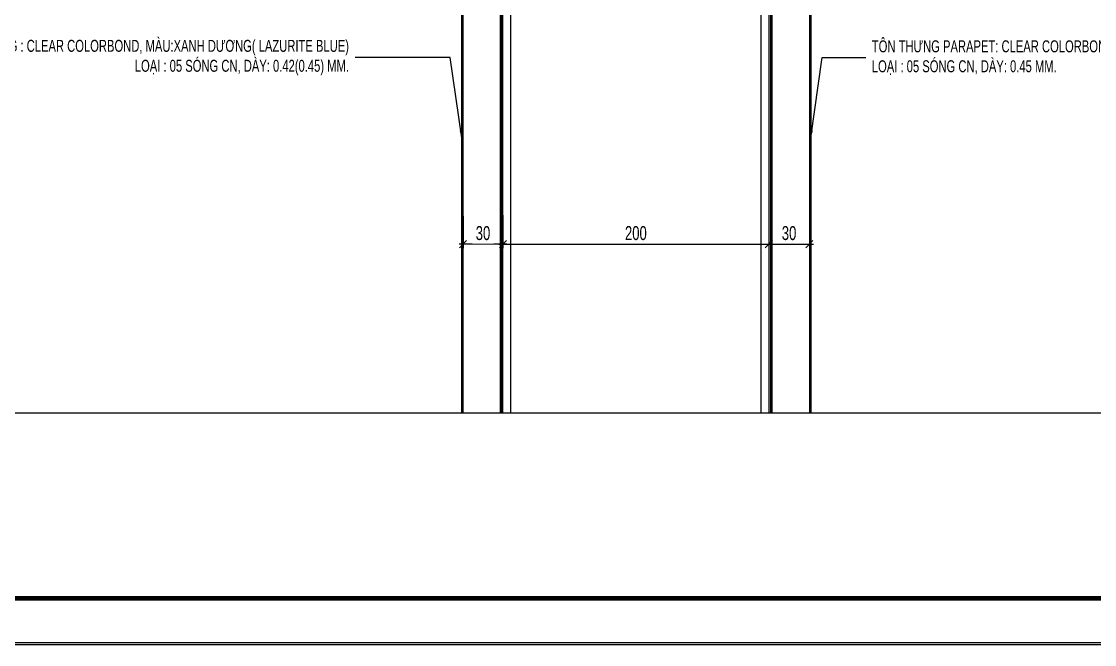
# Model space of a CAD drawing. Header units: inches. Extents: x 340055 to 349452, y -34649 to -30845.
# Drawn here: x 344314.1 to 344583.1, y -32778.4 to -32622.2 of the extents above; entities that cross this region are included whole.
import ezdxf

# ---------------------------------------------------------------- set-up
doc = ezdxf.new("R2010")
doc.units = ezdxf.units.IN
doc.header["$MEASUREMENT"] = 0
for name, color, linetype in [('2', 2, 'Continuous'), ('3', 3, 'Continuous'), ('NET IN', 3, 'Continuous')]:
    doc.layers.add(name, color=color, linetype=linetype)
doc.layers.add('TL-TIILE BLOCK A2$0$TL-TITLE BLOCK 1', color=7, linetype='Continuous', lineweight=50)
doc.styles.add('ST1H', font='vnshxh.shx', dxfattribs={"width": 0.7})
doc.dimstyles.new('3', dxfattribs={"dimtxt": 3.5, "dimasz": 1.8, "dimexe": 1, "dimexo": 0, "dimgap": 1, "dimtad": 1, "dimdec": 0, "dimlfac": 3, "dimzin": 0, "dimdsep": 46, "dimtxsty": 'ST1H', "dimblk": 'OBLIQUE', "dimcen": 1, "dimdle": 1, "dimclrd": 8, "dimclre": 8, "dimclrt": 3, "dimadec": 0, "dimazin": 0, "dimtfac": 1, "dimtdec": 0, "dimtix": 1, "dimtofl": 0, "dimtmove": 1, "dimatfit": 3, "dimfxl": 0, "dimtolj": 1, "dimtzin": 0, "dimlwd": -1, "dimlwe": -1, "dimarcsym": 0})

# ---------------------------------------------------------------- blocks, each defined once
blk = doc.blocks.new('_Oblique')
at = {"color": 0, "linetype": 'ByBlock', "lineweight": -2}
blk.add_line((-0.5, -0.5), (0.5, 0.5), dxfattribs=at)
blk = doc.blocks.new('*D549')
at = {"color": 8, "linetype": 'Continuous', "transparency": 16777216}
for p, q in [((344434.77, -32670.72), (344434.77, -32679)), ((344501.43, -32670.72), (344501.43, -32679)), ((344433.77, -32678), (344502.43, -32678))]:
    blk.add_line(p, q, dxfattribs=at)
at = {"layer": 'Defpoints', "color": 0, "transparency": 16777216}
for p in [(344434.77, -32670.72), (344501.43, -32670.72), (344501.43, -32678)]:
    blk.add_point(p, dxfattribs=at)
at = {"color": 8, "transparency": 16777216, "xscale": 1.8, "yscale": 1.8, "zscale": 1.8, "rotation": 180}
blk.add_blockref('_Oblique', (344434.77, -32678), dxfattribs=at)
at = {"color": 8, "transparency": 16777216, "xscale": 1.8, "yscale": 1.8, "zscale": 1.8}
blk.add_blockref('_Oblique', (344501.43, -32678), dxfattribs=at)
at = {"color": 3, "transparency": 16777216, "insert": (344468.1, -32675.25), "char_height": 3.5, "attachment_point": 5, "style": 'ST1H', "bg_fill": 3, "box_fill_scale": 1.25, "bg_fill_color": 256, "bg_fill_true_color": 13158600, "bg_fill_transparency": 0}
blk.add_mtext('\\A1;200', dxfattribs=at)
blk = doc.blocks.new('*D550')
at = {"color": 8, "linetype": 'Continuous', "transparency": 16777216}
for p, q in [((344501.43, -32670.72), (344501.43, -32679)), ((344511.59, -32672.07), (344511.59, -32679)), ((344500.43, -32678), (344512.59, -32678))]:
    blk.add_line(p, q, dxfattribs=at)
at = {"layer": 'Defpoints', "color": 0, "transparency": 16777216}
for p in [(344501.43, -32670.72), (344511.59, -32672.07), (344511.59, -32678)]:
    blk.add_point(p, dxfattribs=at)
at = {"color": 8, "transparency": 16777216, "xscale": 1.8, "yscale": 1.8, "zscale": 1.8, "rotation": 180}
blk.add_blockref('_Oblique', (344501.43, -32678), dxfattribs=at)
at = {"color": 8, "transparency": 16777216, "xscale": 1.8, "yscale": 1.8, "zscale": 1.8}
blk.add_blockref('_Oblique', (344511.59, -32678), dxfattribs=at)
at = {"color": 3, "transparency": 16777216, "insert": (344506.51, -32675.25), "char_height": 3.5, "attachment_point": 5, "style": 'ST1H', "bg_fill": 3, "box_fill_scale": 1.25, "bg_fill_color": 256, "bg_fill_true_color": 13158600, "bg_fill_transparency": 0}
blk.add_mtext('\\A1;30', dxfattribs=at)
blk = doc.blocks.new('*D551')
at = {"color": 8, "linetype": 'Continuous', "transparency": 16777216}
for p, q in [((344424.77, -32671), (344424.77, -32679)), ((344434.77, -32670.72), (344434.77, -32679)), ((344435.77, -32678), (344423.77, -32678))]:
    blk.add_line(p, q, dxfattribs=at)
at = {"layer": 'Defpoints', "color": 0, "transparency": 16777216}
for p in [(344424.77, -32671), (344434.77, -32670.72), (344424.77, -32678)]:
    blk.add_point(p, dxfattribs=at)
at = {"color": 8, "transparency": 16777216, "xscale": 1.8, "yscale": 1.8, "zscale": 1.8, "rotation": 180}
blk.add_blockref('_Oblique', (344424.77, -32678), dxfattribs=at)
at = {"color": 8, "transparency": 16777216, "xscale": 1.8, "yscale": 1.8, "zscale": 1.8}
blk.add_blockref('_Oblique', (344434.77, -32678), dxfattribs=at)
at = {"color": 3, "transparency": 16777216, "insert": (344429.77, -32675.25), "char_height": 3.5, "attachment_point": 5, "style": 'ST1H', "bg_fill": 3, "box_fill_scale": 1.25, "bg_fill_color": 256, "bg_fill_true_color": 13158600, "bg_fill_transparency": 0}
blk.add_mtext('\\A1;30', dxfattribs=at)
blk = doc.blocks.new('kt kien truc 1')
at = {"layer": 'Defpoints', "color": 8}
blk.add_lwpolyline([(0, 0), (594, 0), (594, 420), (0, 420)], close=True, dxfattribs=at)
at = {"layer": 'TL-TIILE BLOCK A2$0$TL-TITLE BLOCK 1', "const_width": 1}
blk.add_lwpolyline([(20, 10), (579, 10), (584, 15), (584, 405), (579, 410), (20, 410), (15, 405), (15, 15)], close=True, dxfattribs=at)

msp = doc.modelspace()

# ---------------------------------------------------------------- linework, layer by layer
at = {"color": 8}
msp.add_lwpolyline([(344195.9639, -32368.7455), (344765.3019, -32368.7455), (344765.3019, -32720.3253), (344195.9639, -32720.3253)], close=True, dxfattribs=at)
at = {"layer": '2'}
for p, q in [((344436.7653, -32720.3253), (344436.7653, -32525.7709)), ((344499.432, -32525.7709), (344499.432, -32720.3253))]:
    msp.add_line(p, q, dxfattribs=at)
msp.add_lwpolyline([(344434.7653, -32720.3253), (344434.7653, -32523.7709), (344501.432, -32523.7709), (344501.432, -32720.3253)], dxfattribs=at)
at = {"layer": '3'}
for points in [[(344424.438, -32720.3253), (344424.438, -32523.1043), (344434.4377, -32523.1043), (344434.4377, -32720.3253)], [(344424.7714, -32720.3253), (344424.7714, -32523.4376), (344434.1044, -32523.4376), (344434.1044, -32720.3253)], [(344501.932, -32720.3253), (344501.932, -32523.7709), (344511.926, -32523.7709), (344511.926, -32720.3253)], [(344502.2653, -32720.3253), (344502.2653, -32524.1043), (344511.5927, -32524.1043), (344511.5927, -32720.3253)]]:
    msp.add_lwpolyline(points, dxfattribs=at)

# ---------------------------------------------------------------- leaders
at = {"color": 9}
for points in [[(344424.438, -32651.3204), (344421.5415, -32631.2457), (344396.1693, -32631.2457)], [(344511.926, -32651.3204), (344514.8225, -32631.2457), (344527.2586, -32631.2457)]]:
    msp.add_leader(points, dimstyle='3', override={"dimgap": 1, "dimtad": 0}, dxfattribs=at)

# ---------------------------------------------------------------- next in the draw order: texts
at = {"layer": '3', "char_height": 3, "style": 'ST1H', "bg_fill": 2}
for s, insert, attachment_point in [('\\A1;t«n TH¦NG : CLEAR COLORBOND, mµu:Xanh d\xad¬ng( Lazurite blue)\\PLo¹i : 05 SãNG CN, dµy: 0.42(0.45) mm.', (344396.1693, -32631.2457), 6), ('\\A1;t«n TH¦NG parapet: CLEAR COLORBOND, mµu: Xanh d\xad¬ng( Lazurite blue)\\PLo¹i : 05 SãNG CN, dµy: 0.45 mm.', (344527.2586, -32631.2457), 4)]:
    msp.add_mtext(s, dxfattribs=dict(at, insert=insert, attachment_point=attachment_point))

# ---------------------------------------------------------------- next in the draw order: dimensions: what is measured, and where the dimension line sits
at = {"color": 8}
dim = msp.add_linear_dim(base=(344501.432, -32677.997), p1=(344434.7653, -32670.7153), p2=(344501.432, -32670.7153), dimstyle='3', dxfattribs=at)
dim.commit()
dim.dimension.update_dxf_attribs({"geometry": '*D549', "text_midpoint": (344468.0987, -32675.247)})

# ---------------------------------------------------------------- next in the draw order: dimensions: what is measured, and where the dimension line sits
for base, p1, p2, picture, middle in [((344424.7714, -32677.997), (344434.7653, -32670.7153), (344424.7714, -32671.0019), '*D551', (344429.7683, -32675.247)), ((344511.5927, -32677.997), (344501.432, -32670.7153), (344511.5927, -32672.0704), '*D550', (344506.5123, -32675.247))]:
    dim = msp.add_linear_dim(base=base, p1=p1, p2=p2, dimstyle='3', dxfattribs=at)
    dim.commit()
    dim.dimension.update_dxf_attribs({"geometry": picture, "text_midpoint": middle})

# ---------------------------------------------------------------- next in the draw order: linework, layer by layer
at = {"layer": 'NET IN'}
msp.add_lwpolyline([(344178.5705, -32291.3349), (344867.3504, -32291.3349), (344867.3504, -32777.9354), (344178.5705, -32777.9354)], close=True, dxfattribs=at)

# ---------------------------------------------------------------- next in the draw order: block references
at = {"layer": '3', "xscale": 1.159562065285868, "yscale": 1.159562065285868, "zscale": 1.159562065285868}
msp.add_blockref('kt kien truc 1', (344178.5705, -32778.3509), dxfattribs=at)

doc.saveas('drawing.dxf')
